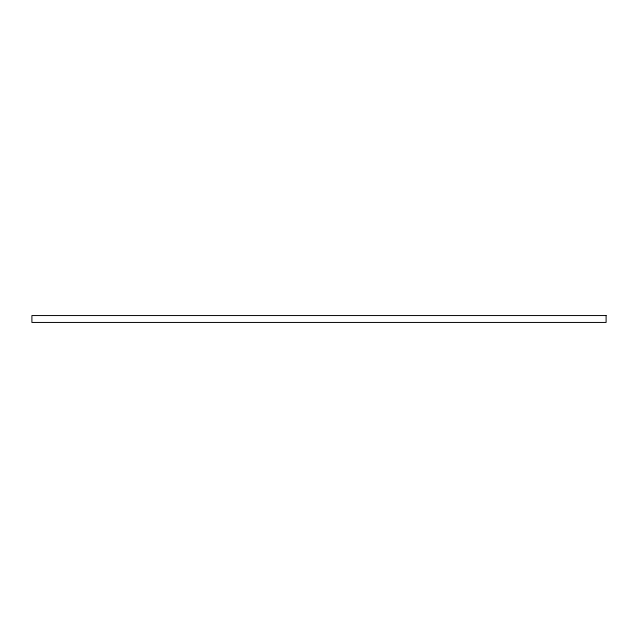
<?xml version="1.0" encoding="UTF-8"?>
<svg xmlns="http://www.w3.org/2000/svg" width="638" height="638" viewBox="0 0 638 638"><rect width="100%" height="100%" fill="white"/><g stroke="black" fill="none" stroke-linecap="round" stroke-linejoin="round"><path stroke-width="0.96" d="M606.1 315.555L31.9 315.555L31.9 322.445L606.1 322.445L606.1 315.555"/></g></svg>
